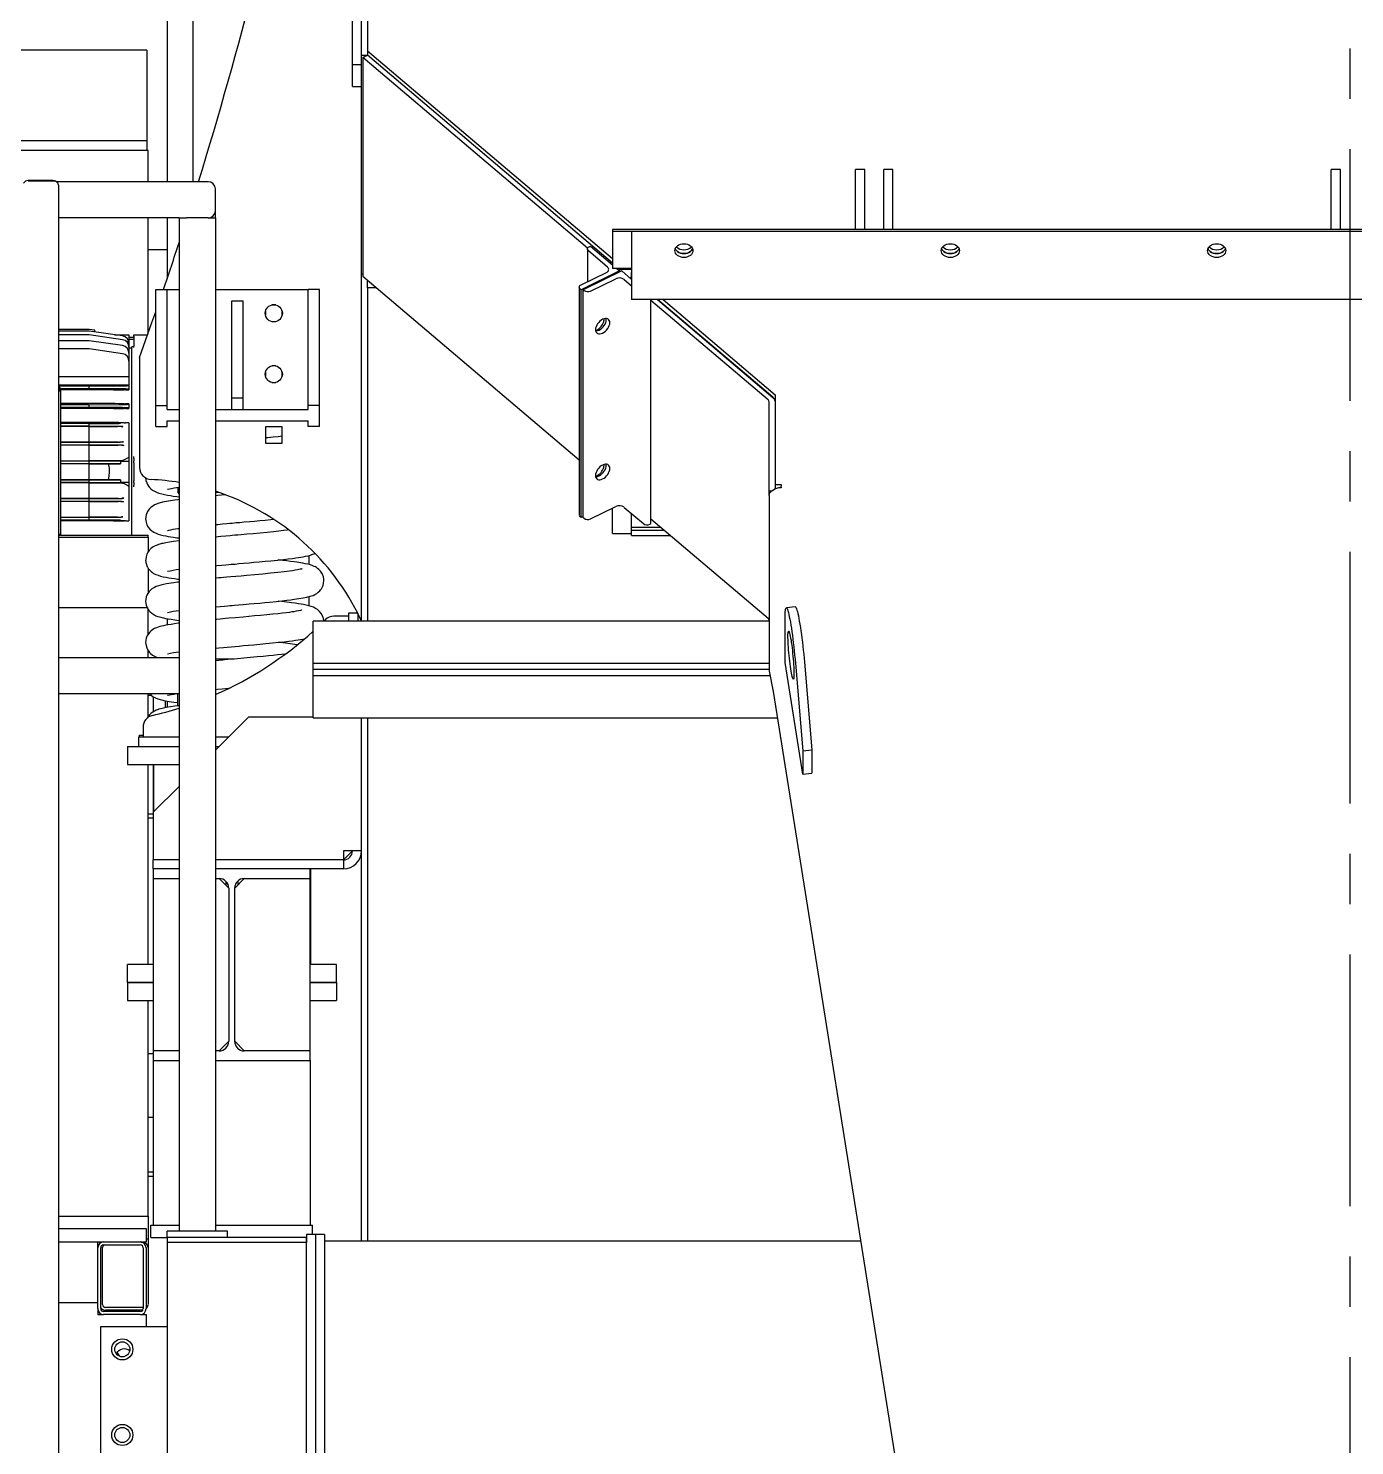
# Model space of a CAD drawing. Header units: millimetres. Extents: x 0 to 55611, y 0 to 32827.
# Drawn here: x 5586 to 6980, y 13464 to 14954 of the extents above; entities that cross this region are included whole.
import ezdxf

# ---------------------------------------------------------------- set-up
doc = ezdxf.new("R2010")
doc.units = ezdxf.units.MM
doc.header["$LTSCALE"] = 10
doc.linetypes.add('CENTER', pattern=[50.8, 31.75, -6.35, 6.35, -6.35])
doc.linetypes.add('SLD-Continua', pattern=[0])
for name, color, linetype in [('CHUTE', 30, 'SLD-Continua'), ('EQUIPO', 30, 'SLD-Continua'), ('FIMSA-CENTROS', 3, 'CENTER'), ('STRUC', 5, 'SLD-Continua')]:
    doc.layers.add(name, color=color, linetype=linetype)

msp = doc.modelspace()

# ---------------------------------------------------------------- linework, layer by layer
at = {"color": 7, "linetype": 'SLD-Continua', "lineweight": 25}
for p, q in [((5649.8, 14637.3), (5618, 14637.3)), ((5649.8, 14635.4), (5618, 14635.4)), ((5655.8, 14636.5), (5649.8, 14637.3)), ((5684.9, 14630.4), (5649.8, 14635.4)), ((5655.8, 14634.5), (5655.8, 14636.5)), ((5649.8, 14631.4), (5618, 14631.4)), ((5649.8, 14625.2), (5618, 14625.2)), ((5684.9, 14626.4), (5649.8, 14631.4)), ((5684.9, 14620.3), (5649.8, 14625.2)), ((5676.7, 14631.6), (5691.8, 14631.6)), ((5691.8, 14631.6), (5691.8, 14622.5)), ((5691.8, 14622.5), (5691.8, 14618.5)), ((5691.8, 14618.5), (5691.8, 14612.3)), ((5694.9, 14617.6), (5691.8, 14617.6)), ((5696.9, 14619), (5694.9, 14619.1)), ((5694.9, 14487.6), (5694.9, 14619.1)), ((5696.9, 14631.6), (5711.5, 14631.6)), ((5696.9, 14630.1), (5696.9, 14631.6)), ((5696.9, 14630.1), (5696.9, 14619.5)), ((5696.9, 14618.1), (5696.9, 14619.5)), ((5649.8, 14616.7), (5618, 14616.7)), ((5684.9, 14611.7), (5649.8, 14616.7)), ((5691.8, 14612.3), (5691.8, 14603.8)), ((5691.8, 14603.8), (5691.8, 14587.3)), ((5691.8, 14587.3), (5618, 14587.3)), ((5691.8, 14587.3), (5691.8, 14578.8)), ((5691.8, 14578.8), (5618.6, 14578.8)), ((5649.8, 14577.7), (5619, 14577.7)), ((5619.3, 14575.1), (5619.3, 14576)), ((5619.7, 14574.8), (5619.4, 14576)), ((5649.8, 14574.8), (5619.7, 14574.8)), ((5619.7, 14574.7), (5619.7, 14570.4)), ((5619.8, 14573.6), (5619.8, 14421.1)), ((5675.6, 14573.6), (5619.8, 14573.6)), ((5649.8, 14577.7), (5684.9, 14577.9)), ((5649.8, 14574.8), (5649.8, 14577.7)), ((5684.9, 14574.7), (5649.8, 14574.8)), ((5675.6, 14573.6), (5676.9, 14573.6)), ((5688.1, 14573.7), (5686.8, 14573.7)), ((5688.1, 14573.7), (5691.8, 14573.7)), ((5691.8, 14578.8), (5691.8, 14578.2)), ((5691.8, 14578.2), (5691.8, 14574.4)), ((5691.8, 14574.4), (5691.8, 14573.7)), ((5619.7, 14570.4), (5619.7, 14421.6)), ((5675.6, 14559.2), (5619.8, 14559.2)), ((5649.8, 14558), (5619.8, 14558)), ((5649.8, 14558), (5684.9, 14558.2)), ((5649.8, 14555.1), (5649.8, 14558)), ((5676.9, 14559.2), (5675.6, 14559.2)), ((5686.8, 14559.1), (5688.1, 14559.1)), ((5691.8, 14559.1), (5688.1, 14559.1)), ((5691.8, 14559.1), (5691.8, 14558.5)), ((5691.8, 14558.5), (5691.8, 14554.7)), ((5649.8, 14555.1), (5619.8, 14555.1)), ((5675.6, 14554.1), (5619.8, 14554.1)), ((5684.9, 14555), (5649.8, 14555.1)), ((5675.6, 14554.1), (5676.9, 14554.1)), ((5688.1, 14554.2), (5686.8, 14554.2)), ((5688.1, 14554.2), (5691.8, 14554.2)), ((5691.8, 14554.7), (5691.8, 14554.2)), ((5675.6, 14539.3), (5619.8, 14539.3)), ((5649.8, 14538.3), (5619.8, 14538.3)), ((5649.8, 14535.4), (5619.8, 14535.4)), ((5649.8, 14535.3), (5619.8, 14535.3)), ((5649.8, 14538.3), (5677.2, 14538.5)), ((5649.8, 14535.4), (5649.8, 14538.3)), ((5677.9, 14535.3), (5649.8, 14535.4)), ((5649.8, 14518.7), (5649.8, 14535.3)), ((5676.9, 14539.3), (5675.6, 14539.3)), ((5691.8, 14539.2), (5682.9, 14538.6)), ((5686.8, 14539.2), (5688.1, 14539.2)), ((5691.8, 14539.2), (5688.1, 14539.2)), ((5691.8, 14539.2), (5691.8, 14502.6)), ((5619.8, 14518.7), (5649.8, 14518.7)), ((5649.8, 14518.6), (5619.8, 14518.6)), ((5649.8, 14515.7), (5619.8, 14515.7)), ((5649.8, 14515.6), (5619.8, 14515.6)), ((5649.8, 14518.6), (5678.5, 14518.8)), ((5649.8, 14515.7), (5649.8, 14518.6)), ((5678.9, 14515.6), (5649.8, 14515.7)), ((5649.8, 14499), (5649.8, 14515.6)), ((5619.8, 14499), (5649.8, 14499)), ((5649.8, 14498.9), (5619.8, 14498.9)), ((5649.8, 14498.9), (5679.2, 14499.1)), ((5649.8, 14496), (5649.8, 14498.9)), ((5683.1, 14499.2), (5680.9, 14499.2)), ((5684.6, 14499.1), (5682.9, 14498.6)), ((5682.9, 14498.6), (5683, 14495.8)), ((5682.9, 14498.6), (5691.8, 14498.6)), ((5684.8, 14499.2), (5683.1, 14499.2)), ((5691.8, 14502.6), (5691.8, 14498.6)), ((5691.8, 14498.6), (5691.8, 14476.6)), ((5696.9, 14501.8), (5696.9, 14503.5)), ((5696.9, 14501.8), (5696.9, 14499)), ((5696.9, 14497), (5696.9, 14499)), ((5649.8, 14496), (5619.8, 14496)), ((5649.8, 14495.9), (5619.8, 14495.9)), ((5679.3, 14495.9), (5649.8, 14496)), ((5649.8, 14495.9), (5669.9, 14495.8)), ((5649.8, 14487.6), (5649.8, 14495.9)), ((5649.8, 14479.2), (5649.8, 14487.6)), ((5669.9, 14495.8), (5683, 14495.8)), ((5694.9, 14421.1), (5694.9, 14487.6)), ((5696.9, 14497), (5696.9, 14478.1)), ((5619.8, 14479.2), (5649.8, 14479.2)), ((5649.8, 14479.1), (5619.8, 14479.1)), ((5649.8, 14476.2), (5619.8, 14476.2)), ((5649.8, 14476.1), (5619.8, 14476.1)), ((5649.8, 14479.1), (5679.3, 14479.3)), ((5669.9, 14479.3), (5649.8, 14479.2)), ((5649.8, 14476.2), (5649.8, 14479.1)), ((5679.2, 14476.1), (5649.8, 14476.2)), ((5649.8, 14459.5), (5649.8, 14476.1)), ((5683, 14479.3), (5669.9, 14479.3)), ((5680.9, 14476), (5683.1, 14475.9)), ((5683, 14479.3), (5682.9, 14476.6)), ((5682.9, 14476.6), (5684.6, 14476)), ((5682.9, 14476.6), (5691.8, 14476.6)), ((5684.8, 14475.9), (5683.1, 14475.9)), ((5691.8, 14476.6), (5691.8, 14472.6)), ((5691.8, 14472.6), (5691.8, 14436)), ((5696.9, 14476.2), (5696.9, 14478.1)), ((5696.9, 14476.2), (5696.9, 14473.4)), ((5696.9, 14471.7), (5696.9, 14473.4)), ((5619.8, 14459.5), (5649.8, 14459.5)), ((5649.8, 14459.4), (5619.8, 14459.4)), ((5649.8, 14456.5), (5619.8, 14456.5)), ((5649.8, 14456.4), (5619.8, 14456.4)), ((5649.8, 14459.4), (5678.9, 14459.6)), ((5649.8, 14456.5), (5649.8, 14459.4)), ((5678.5, 14456.4), (5649.8, 14456.5)), ((5649.8, 14439.8), (5649.8, 14456.4)), ((5619.8, 14439.8), (5649.8, 14439.8)), ((5649.8, 14439.7), (5619.8, 14439.7)), ((5649.8, 14439.7), (5677.9, 14439.9)), ((5649.8, 14436.8), (5649.8, 14439.7)), ((5649.8, 14436.8), (5619.8, 14436.8)), ((5675.6, 14435.9), (5619.8, 14435.9)), ((5677.2, 14436.7), (5649.8, 14436.8)), ((5675.6, 14435.9), (5676.9, 14435.9)), ((5682.9, 14436.6), (5691.8, 14436)), ((5688.1, 14436), (5686.8, 14436)), ((5688.1, 14436), (5691.8, 14436)), ((5619.7, 14421.6), (5619.7, 14421.1)), ((5880.9, 14399.6), (5880.9, 14390)), ((5880.9, 14356.3), (5880.9, 14346.7)), ((5717.6, 14235.5), (5717.6, 14250.9)), ((5730.3, 14239.6), (5730.3, 14246.8)), ((5690.1, 14198.7), (5690.1, 14179.7)), ((5690.1, 14198.7), (5744.5, 14198.7)), ((5782.6, 14198.7), (5786.4, 14198.7)), ((5690.1, 14179.7), (5744.5, 14179.7)), ((5717.6, 14130.2), (5717.6, 14179.7)), ((5717.7, 14179.7), (5717.7, 14130)), ((5717.6, 14129.9), (5717.6, 14130.2)), ((5717.3, 14070.1), (5717.3, 14059.9)), ((5744.5, 14070.1), (5717.3, 14070.1)), ((5717.7, 14079.7), (5717.7, 14079.6)), ((5882.2, 14070.1), (5782.6, 14070.1)), ((5793.8, 14079.6), (5793.8, 14079.7)), ((5806.5, 14079.6), (5806.5, 14079.7)), ((5882.2, 14059.9), (5882.2, 14070.1)), ((5882.5, 14079.7), (5882.5, 14079.6)), ((5882.5, 14070.1), (5882.5, 13969.7)), ((5717.3, 14059.9), (5744.5, 14059.9)), ((5717.3, 14059.9), (5717.3, 13878.8)), ((5782.6, 14059.9), (5786.5, 14059.9)), ((5796.6, 14049.8), (5786.5, 14059.9)), ((5793.8, 14052.6), (5793.8, 14056.8)), ((5813, 14059.9), (5802.9, 14049.8)), ((5806.5, 14053.4), (5806.5, 14057.5)), ((5813, 14059.9), (5882.2, 14059.9)), ((5882.2, 13878.8), (5882.2, 14059.9)), ((5796.6, 14049.8), (5796.6, 13889)), ((5802.9, 13889), (5802.9, 14049.8)), ((5690.1, 13950.6), (5690.1, 13969.7)), ((5717.3, 13969.7), (5690.1, 13969.7)), ((5910.1, 13969.7), (5882.2, 13969.7)), ((5910.1, 13950.6), (5910.1, 13969.7)), ((5717.3, 13950.6), (5690.1, 13950.6)), ((5910.1, 13950.6), (5882.2, 13950.6)), ((5786.5, 13878.8), (5796.6, 13889)), ((5802.9, 13889), (5813, 13878.8)), ((5744.5, 13878.8), (5717.3, 13878.8)), ((5717.3, 13878.8), (5717.3, 13868.7)), ((5786.5, 13878.8), (5782.6, 13878.8)), ((5882.2, 13878.8), (5813, 13878.8)), ((5882.2, 13868.7), (5882.2, 13878.8)), ((5717.3, 13868.7), (5744.5, 13868.7)), ((5717.3, 13868.7), (5717.3, 13695.4)), ((5782.6, 13868.7), (5882.2, 13868.7)), ((5882.2, 13868.7), (5882.2, 13695.4)), ((5717.3, 13808.6), (5711.8, 13808.6)), ((5714.8, 13682.7), (5714.8, 13695.4)), ((5714.8, 13695.4), (5744.5, 13695.4)), ((5782.6, 13695.4), (5884.8, 13695.4)), ((5884.8, 13685.6), (5884.8, 13695.4)), ((5714.8, 13682.7), (5731.8, 13682.7))]:
    msp.add_line(p, q, dxfattribs=at)
at = {"color": 7, "linetype": 'SLD-Continua', "lineweight": 25, "flags": 128}
for points in [[(5619.8, 14573.6), (5619.7, 14574.9), (5619.5, 14575.5)], [(5676.9, 14573.6), (5682.4, 14573.7), (5686.8, 14573.7)], [(5686.8, 14559.1), (5681.2, 14559.1), (5676.9, 14559.2)], [(5676.9, 14554.1), (5682.4, 14554.2), (5686.8, 14554.2)], [(5649.8, 14535.3), (5666.5, 14535.3), (5679.6, 14535.2)], [(5686.8, 14539.2), (5681.2, 14539.3), (5676.9, 14539.3)], [(5683.7, 14535.2), (5684.6, 14535.1), (5685.4, 14535)], [(5680.4, 14518.9), (5663.2, 14518.8), (5649.8, 14518.7)], [(5649.8, 14515.6), (5667, 14515.6), (5680.5, 14515.5)], [(5686.1, 14519), (5685, 14519), (5684, 14518.9)], [(5684.4, 14515.5), (5685.5, 14515.4), (5686.3, 14515.3)], [(5680.9, 14499.2), (5663.5, 14499.1), (5649.8, 14499)], [(5686.7, 14500.1), (5685.1, 14499.6), (5683.1, 14499.2)], [(5684.8, 14499.2), (5684.7, 14499.2), (5684.6, 14499.2)], [(5684.8, 14499.2), (5684.7, 14499.2), (5684.6, 14499.1)], [(5691.8, 14502.6), (5688.9, 14501.2), (5686.7, 14500.1)], [(5669.9, 14495.8), (5670.9, 14491.3), (5671.1, 14487.6)], [(5671.1, 14487.6), (5670.7, 14482.9), (5669.9, 14479.3)], [(5683, 14495.8), (5681.3, 14495.9), (5679.3, 14495.9)], [(5649.8, 14476.1), (5667.2, 14476), (5680.9, 14476)], [(5679.3, 14479.3), (5681.3, 14479.3), (5683, 14479.3)], [(5683.1, 14475.9), (5685.1, 14475.6), (5686.7, 14475.1)], [(5684.6, 14476), (5684.7, 14476), (5684.8, 14475.9)], [(5684.6, 14476), (5684.7, 14476), (5684.8, 14475.9)], [(5686.7, 14475.1), (5689.5, 14473.7), (5691.8, 14472.6)], [(5680.5, 14459.7), (5663.3, 14459.6), (5649.8, 14459.5)], [(5649.8, 14456.4), (5666.9, 14456.3), (5680.4, 14456.3)], [(5684, 14456.3), (5685.2, 14456.2), (5686.1, 14456.1)], [(5686.3, 14459.8), (5685.3, 14459.8), (5684.4, 14459.7)], [(5679.6, 14440), (5662.9, 14439.9), (5649.8, 14439.8)], [(5685.4, 14440.1), (5684.4, 14440.1), (5683.7, 14440)], [(5676.9, 14435.9), (5682.4, 14435.9), (5686.8, 14436)], [(5618.9, 14421.1), (5618.7, 14421.6), (5618, 14422.7)]]:
    msp.add_lwpolyline(points, dxfattribs=at)
at = {"color": 7, "linetype": 'SLD-Continua', "lineweight": 25}
for centre, radius, start, end in [((5683.8, 14622.5), 8, 360, 82), ((5683.8, 14618.5), 8, 0, 82), ((5683.8, 14612.3), 8, 360, 82), ((5683.8, 14603.8), 8, 360, 82), ((5613.3, 14576), 5.96, 322.3263, 37.6737), ((5613.3, 14575.1), 5.99, 322.3448, 359.8284), ((5686.5, 14623.9), 46, 268.0061, 276.5948), ((5686.4, 14526.4), 48.3, 83.61, 91.7892), ((5686.5, 14604.2), 46, 268.0061, 276.5948), ((5686.4, 14506.7), 48.3, 83.61, 91.7892), ((5677.4, 14650.3), 111.9, 269.9204, 272.8477), ((5678, 14420.1), 115.1, 87.2025, 90.0593), ((5679.7, 14420.3), 114.9, 87.1651, 90.053), ((5678.6, 14631), 112.2, 269.9475, 272.7798), ((5679, 14401.5), 114.1, 87.2495, 90.0412), ((5680.4, 14635.1), 116.2, 269.9531, 272.8106), ((5680.6, 14396.5), 119, 87.2407, 90.0393), ((5679.2, 14611.7), 112.6, 269.9626, 272.7416), ((5679.2, 14363.6), 112.5, 87.2572, 90.0386), ((5678.6, 14344.2), 112.2, 87.2191, 90.0536), ((5679, 14573.8), 114.2, 269.9599, 272.7494), ((5680.4, 14339.9), 116.3, 87.1904, 90.0459), ((5680.6, 14578.5), 118.9, 269.9596, 272.7604), ((5678, 14555.1), 115.2, 269.9418, 272.7964), ((5679.7, 14554.8), 114.8, 269.9459, 272.836), ((5677.4, 14324.9), 111.8, 87.1513, 90.0806), ((5786.5, 14049.8), 10.2, 0, 90), ((5813, 14049.8), 10.2, 90, 180), ((5786.5, 13889), 10.2, 270, 0), ((5813, 13889), 10.2, 180, 270)]:
    msp.add_arc(centre, radius, start, end, dxfattribs=at)
at = {"layer": 'CHUTE', "linetype": 'SLD-Continua', "lineweight": 25}
for p, q in [((5942.6, 15010), (5942.6, 14930.3)), ((5926.7, 14915.8), (5926.7, 14982.9)), ((5936.3, 14915.8), (5936.3, 14982.9)), ((5942.6, 14930.3), (6200.1, 14711.8)), ((5942.6, 14930.3), (5942.6, 14925.4)), ((5926.7, 14915.8), (5936.3, 14915.8)), ((5926.7, 14892.8), (5926.7, 14915.8)), ((5936.3, 14925.4), (5942.6, 14925.4)), ((5936.3, 14892.8), (5936.3, 14915.8)), ((5937.6, 14923), (5942.6, 14925.4)), ((6173.8, 14722.5), (5937.6, 14923)), ((5937.6, 14923), (5937.6, 14693.2)), ((6200.1, 14706.9), (5942.6, 14925.4)), ((5926.7, 14892.8), (5936.3, 14892.8)), ((5936.3, 14695.6), (5936.3, 14892.8)), ((6465.1, 14805.4), (6455.6, 14805.4)), ((6455.6, 14763.7), (6455.6, 14805.4)), ((6465.1, 14763.7), (6465.1, 14805.4)), ((6494.6, 14805.4), (6485.1, 14805.4)), ((6485.1, 14763.7), (6485.1, 14805.4)), ((6494.6, 14763.7), (6494.6, 14805.4)), ((6965.1, 14805.4), (6955.6, 14805.4)), ((6955.6, 14763.7), (6955.6, 14805.4)), ((6965.1, 14763.7), (6965.1, 14805.4)), ((6455.6, 14742.3), (6455.6, 14763.7)), ((6465.1, 14742.3), (6465.1, 14763.7)), ((6485.1, 14742.3), (6485.1, 14763.7)), ((6494.6, 14742.3), (6494.6, 14763.7)), ((6955.6, 14742.3), (6955.6, 14763.7)), ((6965.1, 14742.3), (6965.1, 14763.7)), ((7750.1, 14742.3), (6200.1, 14742.3)), ((6200.1, 14742.3), (6200.1, 14741.2)), ((6200.1, 14741.2), (6200.1, 14740.2)), ((7750.1, 14740.2), (6200.1, 14740.2)), ((6200.1, 14740.2), (6200.1, 14701.2)), ((7730.1, 14740.2), (6220.1, 14740.2)), ((6220.1, 14740.2), (6220.1, 14739.1)), ((6220.1, 14739.1), (6220.1, 14732.4)), ((6173.7, 14721.7), (6173.7, 14687.4)), ((6175.6, 14724.2), (6176.8, 14724.8)), ((6176.8, 14724.8), (6200.1, 14705)), ((6220.1, 14732.4), (6220.1, 14706.9)), ((6194.8, 14702.8), (6174.7, 14719.9)), ((6220.1, 14706.9), (6220.1, 14697.9)), ((5936.3, 14695.6), (5937.6, 14695.6)), ((5936.3, 14330.4), (5936.3, 14695.6)), ((5937.6, 14693.2), (6165.1, 14500.1)), ((6207.5, 14698.8), (6167, 14679)), ((6167, 14684.1), (6193.6, 14697.1)), ((6209.8, 14698.7), (6169.3, 14679)), ((6220.1, 14701.2), (6200.1, 14701.2)), ((6204.6, 14701.2), (6207.5, 14698.8)), ((6206.3, 14699.8), (6207.7, 14700.5)), ((6207.7, 14700.5), (6206.8, 14701.2)), ((6207.5, 14697.6), (6207.5, 14698.8)), ((6207.7, 14701.2), (6207.7, 14700.5)), ((6207.7, 14697.7), (6207.7, 14700.5)), ((6207.7, 14700.5), (6220.1, 14700.5)), ((6220.1, 14689.9), (6209.8, 14698.7)), ((6218.1, 14691.6), (6219.6, 14692.3)), ((6219.6, 14697.2), (6220.1, 14696.7)), ((6220.1, 14697.2), (6219.6, 14697.2)), ((6219.6, 14697.2), (6219.6, 14692.3)), ((6220.1, 14691.8), (6219.6, 14692.3)), ((6220.1, 14697.9), (6220.1, 14676.5)), ((5942.6, 14681), (5942.6, 14688.9)), ((5942.6, 14681), (5942.6, 14330.4)), ((5951.9, 14681), (5942.6, 14681)), ((6165.1, 14681.7), (6165.1, 14442.2)), ((6167, 14679), (6166.1, 14679.9)), ((6167, 14439.5), (6167, 14679)), ((6169.3, 14679), (6170.3, 14678.2)), ((6169.3, 14439.4), (6169.3, 14679)), ((6176.9, 14677.6), (6203.5, 14690.5)), ((6212.4, 14689.7), (6220.1, 14683.2)), ((6220.1, 14676.5), (6220.1, 14669.8)), ((6220.1, 14669.8), (6220.1, 14668.6)), ((7730.1, 14668.6), (6220.1, 14668.6)), ((6240.5, 14433.1), (6240.5, 14668.6)), ((6363.5, 14563.4), (6240.5, 14667.8)), ((6368.6, 14565.9), (6247.5, 14668.6)), ((6247.5, 14668.6), (6371.1, 14563.7)), ((6253.2, 14668.6), (6371.1, 14568.6)), ((6193.5, 14647.6), (6193.4, 14648.8)), ((6364.8, 14467.3), (6364.8, 14560.9)), ((6371.1, 14568.6), (6371.1, 14474.1)), ((6193.5, 14494.4), (6193.4, 14495.6)), ((6371.1, 14474.1), (6377.5, 14474.1)), ((6371.1, 14474.1), (6371.1, 14469.7)), ((6377.5, 14474.1), (6377.5, 14472.6)), ((6377.6, 14470.7), (6377.5, 14472.6)), ((6377.5, 14471.2), (6377.5, 14472.6)), ((6377.5, 14471.2), (6377.6, 14470.7)), ((6367.2, 14467.3), (6364.8, 14467.3)), ((6364.8, 14463), (6364.8, 14467.3)), ((6364.8, 14462.8), (6364.8, 14277.9)), ((6167, 14439.5), (6166.1, 14440.3)), ((6169.3, 14440.6), (6167, 14439.5)), ((6169.3, 14439.4), (6170.3, 14438.6)), ((6176.9, 14438), (6203.5, 14451)), ((6200.1, 14422.8), (6200.1, 14449.3)), ((6212.4, 14450.2), (6232.5, 14433.1)), ((6220.1, 14429), (6220.1, 14443.6)), ((6251, 14429), (6220.1, 14429)), ((6220.1, 14427.8), (6220.1, 14429)), ((6220.1, 14426.1), (6220.1, 14427.8)), ((6220.1, 14426.1), (6254.4, 14426.1)), ((6220.1, 14422.4), (6220.1, 14426.1)), ((6239.2, 14432.5), (6240.5, 14433.1)), ((6240.5, 14438), (6363.5, 14333.6)), ((6200.1, 14422.8), (6220.1, 14422.8)), ((6220.1, 14420.7), (6220.1, 14422.4)), ((6220.1, 14420.7), (6260.9, 14420.7)), ((6381.5, 14287), (6381.5, 14333.9)), ((6392.2, 14345.5), (6382.8, 14344.6)), ((6364.8, 14330.4), (5885.5, 14330.4)), ((5885.5, 14325.6), (5885.5, 14330.4)), ((5885.5, 14292.3), (5885.5, 14325.6)), ((5885.5, 14286), (5885.5, 14292.3)), ((6364.8, 14286), (5885.5, 14286)), ((5885.5, 14281.2), (5885.5, 14286)), ((5885.5, 14279.6), (5885.5, 14281.2)), ((6364.8, 14279.6), (5885.5, 14279.6)), ((5885.5, 14278), (5885.5, 14279.6)), ((5885.5, 14273.3), (5885.5, 14278)), ((6364.8, 14277.9), (6368.8, 14256.7)), ((6400.1, 14169.7), (6381.5, 14287)), ((6392.3, 14286.4), (6400.1, 14194.4)), ((6401.7, 14287.4), (6409.6, 14195.3)), ((5885.5, 14273.3), (6365.6, 14273.3)), ((5885.5, 14266.9), (5885.5, 14273.3)), ((5885.5, 14233.6), (5885.5, 14266.9)), ((6368.8, 14256.7), (6682.3, 12287.1)), ((5782.6, 14195), (5817.3, 14229.6)), ((5885.5, 14229.6), (5817.3, 14229.6)), ((5885.5, 14228.8), (5885.5, 14233.6)), ((5885.5, 14228.8), (6373.2, 14228.8)), ((5936.3, 13678.6), (5936.3, 14228.8)), ((5942.6, 14228.8), (5942.6, 13678.6)), ((6400.1, 14194.4), (6409.6, 14195.3)), ((6400.1, 14194.4), (6400.1, 14169.7)), ((6409.6, 14195.3), (6409.6, 14170.7)), ((6400.1, 14169.7), (6409.6, 14170.7)), ((5717.3, 14129.6), (5744.5, 14156.9)), ((5717.3, 14129.6), (5717.3, 14079.7)), ((5917.2, 14089.1), (5917.2, 14079.7)), ((5936.3, 14089.1), (5917.2, 14089.1)), ((5917.2, 14079.7), (5926.7, 14089.1)), ((5744.5, 14079.7), (5717.3, 14079.7)), ((5717.3, 14070.1), (5717.3, 14079.6)), ((5744.5, 14079.6), (5717.3, 14079.6)), ((5917.2, 14079.7), (5782.6, 14079.7)), ((5917.2, 14079.6), (5782.6, 14079.6)), ((5917.2, 14070.1), (5882.2, 14070.1)), ((5917.2, 14079.6), (5917.2, 14070.1))]:
    msp.add_line(p, q, dxfattribs=at)
at = {"layer": 'CHUTE', "linetype": 'SLD-Continua', "lineweight": 25, "flags": 128}
for points in [[(6174.7, 14719.9), (6174.2, 14720.4), (6173.8, 14721), (6173.7, 14721.6), (6173.7, 14722.2), (6173.9, 14722.7), (6174.3, 14723.3), (6174.9, 14723.8), (6175.6, 14724.2)], [(6275.1, 14727.4), (6277, 14727.3), (6278.8, 14726.9), (6280.4, 14726.2), (6281.9, 14725.3), (6283, 14724.2), (6283.9, 14722.9), (6284.5, 14721.6), (6284.6, 14720.1), (6284.5, 14718.7), (6283.9, 14717.4), (6283, 14716.1), (6281.9, 14715), (6280.4, 14714.1), (6278.8, 14713.4), (6277, 14713), (6275.1, 14712.8), (6273.3, 14713), (6271.5, 14713.4), (6269.8, 14714.1), (6268.4, 14715), (6267.2, 14716.1), (6266.3, 14717.4), (6265.8, 14718.7), (6265.6, 14720.1), (6265.8, 14721.6), (6266.3, 14722.9), (6267.2, 14724.2), (6268.4, 14725.3), (6269.8, 14726.2), (6271.5, 14726.9), (6273.3, 14727.3), (6275.1, 14727.4)], [(6284.3, 14722.2), (6283.9, 14721.4), (6283, 14720.2), (6281.9, 14719.1), (6280.4, 14718.2), (6278.8, 14717.5), (6277, 14717.1), (6275.1, 14716.9), (6273.3, 14717.1), (6271.5, 14717.5), (6269.8, 14718.2), (6268.4, 14719.1), (6267.2, 14720.2), (6266.3, 14721.4), (6266, 14722.2)], [(6266, 14722.2), (6266.3, 14721.4), (6267.2, 14720.2), (6268.4, 14719.1), (6269.8, 14718.2), (6271.5, 14717.5), (6273.3, 14717.1), (6275.1, 14716.9), (6277, 14717.1), (6278.8, 14717.5), (6280.4, 14718.2), (6281.9, 14719.1), (6283, 14720.2), (6283.9, 14721.4), (6284.3, 14722.2)], [(6555.1, 14727.4), (6557, 14727.3), (6558.8, 14726.9), (6560.4, 14726.2), (6561.9, 14725.3), (6563, 14724.2), (6563.9, 14722.9), (6564.5, 14721.6), (6564.6, 14720.1), (6564.5, 14718.7), (6563.9, 14717.4), (6563, 14716.1), (6561.9, 14715), (6560.4, 14714.1), (6558.8, 14713.4), (6557, 14713), (6555.1, 14712.8), (6553.3, 14713), (6551.5, 14713.4), (6549.8, 14714.1), (6548.4, 14715), (6547.2, 14716.1), (6546.3, 14717.4), (6545.8, 14718.7), (6545.6, 14720.1), (6545.8, 14721.6), (6546.3, 14722.9), (6547.2, 14724.2), (6548.4, 14725.3), (6549.8, 14726.2), (6551.5, 14726.9), (6553.3, 14727.3), (6555.1, 14727.4)], [(6564.3, 14722.2), (6563.9, 14721.4), (6563, 14720.2), (6561.9, 14719.1), (6560.4, 14718.2), (6558.8, 14717.5), (6557, 14717.1), (6555.1, 14716.9), (6553.3, 14717.1), (6551.5, 14717.5), (6549.8, 14718.2), (6548.4, 14719.1), (6547.2, 14720.2), (6546.3, 14721.4), (6546, 14722.2)], [(6546, 14722.2), (6546.3, 14721.4), (6547.2, 14720.2), (6548.4, 14719.1), (6549.8, 14718.2), (6551.5, 14717.5), (6553.3, 14717.1), (6555.1, 14716.9), (6557, 14717.1), (6558.8, 14717.5), (6560.4, 14718.2), (6561.9, 14719.1), (6563, 14720.2), (6563.9, 14721.4), (6564.3, 14722.2)], [(6835.1, 14727.4), (6837, 14727.3), (6838.8, 14726.9), (6840.4, 14726.2), (6841.9, 14725.3), (6843, 14724.2), (6843.9, 14722.9), (6844.5, 14721.6), (6844.6, 14720.1), (6844.5, 14718.7), (6843.9, 14717.4), (6843, 14716.1), (6841.9, 14715), (6840.4, 14714.1), (6838.8, 14713.4), (6837, 14713), (6835.1, 14712.8), (6833.3, 14713), (6831.5, 14713.4), (6829.8, 14714.1), (6828.4, 14715), (6827.2, 14716.1), (6826.3, 14717.4), (6825.8, 14718.7), (6825.6, 14720.1), (6825.8, 14721.6), (6826.3, 14722.9), (6827.2, 14724.2), (6828.4, 14725.3), (6829.8, 14726.2), (6831.5, 14726.9), (6833.3, 14727.3), (6835.1, 14727.4)], [(6844.3, 14722.2), (6843.9, 14721.4), (6843, 14720.2), (6841.9, 14719.1), (6840.4, 14718.2), (6838.8, 14717.5), (6837, 14717.1), (6835.1, 14716.9), (6833.3, 14717.1), (6831.5, 14717.5), (6829.8, 14718.2), (6828.4, 14719.1), (6827.2, 14720.2), (6826.3, 14721.4), (6826, 14722.2)], [(6826, 14722.2), (6826.3, 14721.4), (6827.2, 14720.2), (6828.4, 14719.1), (6829.8, 14718.2), (6831.5, 14717.5), (6833.3, 14717.1), (6835.1, 14716.9), (6837, 14717.1), (6838.8, 14717.5), (6840.4, 14718.2), (6841.9, 14719.1), (6843, 14720.2), (6843.9, 14721.4), (6844.3, 14722.2)], [(6193.6, 14697.1), (6194.5, 14697.6), (6195.2, 14698.3), (6195.7, 14699), (6196, 14699.8), (6196.1, 14700.6), (6195.9, 14701.4), (6195.4, 14702.1), (6194.8, 14702.8)], [(6166.1, 14679.9), (6165.6, 14680.4), (6165.2, 14680.9), (6165.1, 14681.5), (6165.1, 14682.1), (6165.4, 14682.7), (6165.7, 14683.3), (6166.3, 14683.7), (6167, 14684.1)], [(6197.3, 14644.3), (6197.2, 14645.7), (6196.7, 14646.8), (6196, 14647.8), (6195.1, 14648.4), (6193.9, 14648.8), (6192.6, 14648.8), (6191.2, 14648.5), (6189.7, 14647.9), (6188.2, 14647.1), (6186.8, 14646), (6185.5, 14644.6), (6184.3, 14643.2), (6183.4, 14641.6), (6182.7, 14640), (6182.3, 14638.4), (6182.1, 14636.9), (6182.3, 14635.6), (6182.7, 14634.4), (6183.4, 14633.5), (6184.3, 14632.9), (6185.5, 14632.5), (6186.8, 14632.5), (6188.2, 14632.8), (6189.7, 14633.3), (6191.2, 14634.2), (6192.6, 14635.3), (6193.9, 14636.6), (6195.1, 14638.1), (6196, 14639.6), (6196.7, 14641.3), (6197.2, 14642.8), (6197.3, 14644.3)], [(6182.2, 14635.7), (6183, 14635.7), (6184.4, 14636), (6185.9, 14636.6), (6187.4, 14637.4), (6188.8, 14638.6), (6190.1, 14639.9), (6191.3, 14641.3), (6192.2, 14642.9), (6192.9, 14644.5), (6193.3, 14646.1), (6193.5, 14647.6)], [(6197.3, 14491.1), (6197.2, 14492.5), (6196.7, 14493.6), (6196, 14494.5), (6195.1, 14495.2), (6193.9, 14495.5), (6192.6, 14495.6), (6191.2, 14495.3), (6189.7, 14494.7), (6188.2, 14493.9), (6186.8, 14492.7), (6185.5, 14491.4), (6184.3, 14490), (6183.4, 14488.4), (6182.7, 14486.8), (6182.3, 14485.2), (6182.1, 14483.7), (6182.3, 14482.4), (6182.7, 14481.2), (6183.4, 14480.3), (6184.3, 14479.6), (6185.5, 14479.3), (6186.8, 14479.3), (6188.2, 14479.5), (6189.7, 14480.1), (6191.2, 14481), (6192.6, 14482.1), (6193.9, 14483.4), (6195.1, 14484.9), (6196, 14486.4), (6196.7, 14488), (6197.2, 14489.6), (6197.3, 14491.1)], [(6182.2, 14482.5), (6183, 14482.5), (6184.4, 14482.8), (6185.9, 14483.4), (6187.4, 14484.2), (6188.8, 14485.3), (6190.1, 14486.7), (6191.3, 14488.1), (6192.2, 14489.7), (6192.9, 14491.3), (6193.3, 14492.9), (6193.5, 14494.4)], [(6364.8, 14462.8), (6365, 14464.1), (6365.5, 14465.3), (6366.4, 14466.5), (6367.6, 14467.7), (6369.1, 14468.7), (6370.8, 14469.6), (6372.7, 14470.3), (6374.7, 14470.9), (6377.5, 14471.2)], [(6381.5, 14333.9), (6381.5, 14336.4), (6381.5, 14338.6), (6381.7, 14340.5), (6381.8, 14342), (6382, 14343.2), (6382.3, 14344), (6382.5, 14344.5), (6382.9, 14344.6), (6383.2, 14344.3), (6383.6, 14343.7), (6384, 14342.7), (6384.5, 14341.3), (6385, 14339.6), (6385.4, 14337.6), (6385.9, 14335.2), (6386.5, 14332.6), (6387, 14329.7), (6387.5, 14326.5), (6388.1, 14323.1), (6388.6, 14319.5), (6389.1, 14315.7), (6389.6, 14311.7), (6390.1, 14307.6), (6390.6, 14303.5), (6391.1, 14299.2), (6391.5, 14294.9), (6391.9, 14290.7), (6392.3, 14286.4)], [(6392.2, 14345.5), (6392.3, 14345.5), (6392.7, 14345.2), (6393.1, 14344.6), (6393.5, 14343.6), (6393.9, 14342.2), (6394.4, 14340.6), (6394.9, 14338.5), (6395.4, 14336.2), (6395.9, 14333.5), (6396.4, 14330.6), (6397, 14327.4), (6397.5, 14324), (6398, 14320.4), (6398.6, 14316.6), (6399.1, 14312.6), (6399.6, 14308.6), (6400.1, 14304.4), (6400.5, 14300.1), (6401, 14295.9), (6401.4, 14291.6), (6401.7, 14287.4)], [(6384.6, 14311), (6384.5, 14313.2), (6384.5, 14315.1), (6384.5, 14316.8), (6384.6, 14318.1), (6384.7, 14319.1), (6384.9, 14319.8), (6385.1, 14320.1), (6385.3, 14320), (6385.6, 14319.6), (6385.9, 14318.9), (6386.2, 14317.8), (6386.6, 14316.4), (6386.9, 14314.7), (6387.3, 14312.7), (6387.7, 14310.5), (6388, 14308), (6388.4, 14305.4), (6388.8, 14302.6), (6389.1, 14299.7), (6389.4, 14296.7), (6389.7, 14293.7), (6390, 14290.7), (6390.2, 14287.8), (6390.4, 14285), (6390.6, 14282.3), (6390.7, 14279.8), (6390.8, 14277.5), (6390.8, 14275.4), (6390.8, 14273.7), (6390.8, 14272.2), (6390.7, 14271), (6390.5, 14270.2), (6390.3, 14269.7), (6390.1, 14269.6), (6389.9, 14269.8), (6389.6, 14270.3), (6389.3, 14271.3), (6389, 14272.5), (6388.6, 14274.1), (6388.2, 14275.9), (6387.9, 14278), (6387.5, 14280.4), (6387.1, 14282.9), (6386.8, 14285.7), (6386.4, 14288.5), (6386.1, 14291.5), (6385.8, 14294.4), (6385.5, 14297.4), (6385.2, 14300.4), (6385, 14303.3), (6384.8, 14306), (6384.7, 14308.6), (6384.6, 14311)]]:
    msp.add_lwpolyline(points, dxfattribs=at)
at = {"layer": 'CHUTE', "linetype": 'SLD-Continua', "lineweight": 25}
for centre, radius, start, end in [((6275.1, 14732), 11.1, 224.6477, 315.3523), ((6555.1, 14732), 11.1, 224.6477, 315.3523), ((6835.1, 14732), 11.1, 224.6477, 315.3523), ((6207.3, 14682.6), 8.77, 54.3055, 115.5579), ((6174.1, 14683.5), 6.57, 234.3055, 295.5579), ((6182.2, 14647.7), 8.95, 335.5197, 5.3168), ((6177.3, 14649.3), 14.1, 290.0767, 337.5471), ((6361.5, 14560.8), 3.28, 2.5423, 52.651), ((6364.2, 14560.4), 7.02, 12.2264, 51.5629), ((6177.3, 14496.1), 14.1, 290.0767, 337.5471), ((6182.2, 14494.5), 8.95, 335.5197, 5.3169), ((6167.5, 14442.2), 2.41, 182.0055, 233.1877), ((6174.1, 14444), 6.57, 234.3055, 295.5579), ((6207.3, 14443.1), 8.77, 54.3055, 115.5579), ((6236.4, 14438.4), 6.57, 234.3055, 295.5579), ((6361.4, 14330.9), 3.39, 10.5345, 52.2491), ((5917.2, 14089.1), 9.53, 270, 0), ((5917.2, 14089.1), 19, 270, 0)]:
    msp.add_arc(centre, radius, start, end, dxfattribs=at)
at = {"layer": 'EQUIPO', "linetype": 'SLD-Continua', "lineweight": 25}
for p, q in [((5759.4, 14792.5), (5759.4, 15127.3)), ((5720, 14557.2), (5720, 14679.2)), ((5720, 14679.2), (5732, 14679.2)), ((5732, 14557.2), (5732, 14679.2)), ((5732, 14679.2), (5744.5, 14679.2)), ((5782.6, 14679.2), (5880, 14679.2)), ((5892, 14679.2), (5880, 14679.2)), ((5880, 14557.2), (5880, 14679.2)), ((5892, 14557.2), (5892, 14679.2)), ((5800, 14565.2), (5800, 14667.2)), ((5800, 14667.2), (5812, 14667.2)), ((5812, 14565.2), (5812, 14667.2)), ((5846.1, 14663), (5841.9, 14663)), ((5835.2, 14656.3), (5835.2, 14652.1)), ((5852.7, 14652.1), (5852.7, 14656.3)), ((5841.9, 14645.5), (5846.1, 14645.5)), ((5703, 14607.7), (5703, 14492.1)), ((5835.2, 14592.3), (5835.2, 14588.1)), ((5846.1, 14599), (5841.9, 14599)), ((5852.7, 14588.1), (5852.7, 14592.3)), ((5841.9, 14581.5), (5846.1, 14581.5)), ((5720, 14535.2), (5720, 14557.2)), ((5720, 14557.2), (5732, 14557.2)), ((5732, 14553.2), (5732, 14557.2)), ((5800, 14565.2), (5812, 14565.2)), ((5800, 14553.2), (5800, 14565.2)), ((5812, 14553.2), (5812, 14565.2)), ((5880, 14553.2), (5880, 14557.2)), ((5892, 14557.2), (5880, 14557.2)), ((5892, 14535.2), (5892, 14557.2)), ((5732, 14553.2), (5744.5, 14553.2)), ((5782.6, 14553.2), (5880, 14553.2)), ((5720, 14535.2), (5732, 14535.2)), ((5732, 14541.2), (5744.5, 14541.2)), ((5732, 14535.2), (5732, 14541.2)), ((5782.6, 14541.2), (5880, 14541.2)), ((5835.2, 14535), (5835.2, 14517.5)), ((5852.7, 14535), (5835.2, 14535)), ((5852.7, 14517.5), (5852.7, 14535)), ((5880, 14535.2), (5880, 14541.2)), ((5892, 14535.2), (5880, 14535.2)), ((5835.2, 14517.5), (5852.7, 14517.5)), ((5743, 14471.2), (5743, 14465.7)), ((5743, 14465.7), (5744.5, 14464.2)), ((5744.5, 14465.7), (5743, 14465.7)), ((5786.7, 14465.7), (5782.6, 14465.7)), ((5709.3, 14438.2), (5709.7, 14434.7)), ((5709.3, 14394.8), (5709.5, 14392.3)), ((5709.4, 14394.9), (5709.4, 14394.8)), ((5922.5, 14335.7), (5907.1, 14335.7)), ((5932.5, 14338.9), (5922.5, 14338.9)), ((5922.5, 14338.9), (5922.5, 14330.4)), ((5932.5, 14338.9), (5932.5, 14330.4)), ((5898.2, 14332), (5896.6, 14330.5)), ((5802.2, 14290.7), (5782.6, 14290.7)), ((5743, 14241.5), (5743, 14254.4)), ((5706.6, 14219.1), (5706.6, 14208.7)), ((5701.8, 14208.7), (5701.8, 14198.7)), ((5727.2, 14208.7), (5701.8, 14208.7)), ((5703, 14208.7), (5703, 14210.7)), ((5703, 14210.7), (5706.6, 14210.7)), ((5744.5, 14208.7), (5727.2, 14208.7)), ((5796.4, 14208.7), (5782.6, 14208.7))]:
    msp.add_line(p, q, dxfattribs=at)
at = {"layer": 'EQUIPO', "linetype": 'SLD-Continua', "lineweight": 25, "flags": 128}
for points in [[(5703, 14607.7), (5716, 14644.4), (5720, 14655.7)], [(5835.2, 14523.5), (5837.6, 14523.7), (5843.3, 14524.3), (5848.5, 14524.8), (5852.7, 14525.3)], [(5709.3, 14481.5), (5709.6, 14478.6), (5710.4, 14475.8), (5711.2, 14474.1), (5712.2, 14472.5), (5713.4, 14470.9), (5714.9, 14469.5), (5716.5, 14468.3), (5717.9, 14467.4), (5720.7, 14466), (5723.3, 14465.1), (5726.3, 14464.3), (5729.3, 14463.7), (5732.3, 14463.1), (5735.4, 14462.6), (5738.4, 14462.1), (5742.1, 14461.6), (5744.5, 14461.3)], [(5732.3, 14469.2), (5732.3, 14469.2), (5732.5, 14469.3), (5733, 14469.4), (5734.4, 14469.7), (5736.6, 14470.1), (5739.3, 14470.6), (5744.1, 14471.3), (5744.5, 14471.4)], [(5744.5, 14458.4), (5743.2, 14458.2), (5740.1, 14457.8), (5735.6, 14457.1), (5731.1, 14456.4), (5727, 14455.5), (5723.5, 14454.6), (5722.2, 14454.2), (5720.6, 14453.6), (5718.8, 14452.8), (5716.8, 14451.6), (5715, 14450.3), (5714, 14449.4), (5713.1, 14448.4), (5711.4, 14445.9), (5709.9, 14442.4), (5709.5, 14440.3), (5709.3, 14437.9)], [(5793.1, 14463.2), (5792.7, 14463.2), (5789.1, 14462.9), (5784.8, 14462.5), (5782.6, 14462.3)], [(5709.3, 14438.2), (5709.7, 14434.7), (5710.7, 14431.8), (5712, 14429.4), (5713.7, 14427.3), (5715.8, 14425.4), (5717.9, 14424.1), (5720.3, 14422.9), (5722.5, 14422.1), (5725, 14421.3), (5727.8, 14420.6), (5730.6, 14420.1), (5733.1, 14419.6), (5735.7, 14419.2), (5738.6, 14418.8), (5742.2, 14418.3), (5744.5, 14418)], [(5732.3, 14425.9), (5732.3, 14425.9), (5732.6, 14426), (5733.6, 14426.2), (5735.7, 14426.7), (5738.4, 14427.1), (5743.2, 14427.9), (5744.5, 14428.1)], [(5782.6, 14432.1), (5785.1, 14432.3), (5790.2, 14432.8), (5794.5, 14433.2), (5797.9, 14433.5), (5800.4, 14433.7), (5802.2, 14433.9), (5804.5, 14434.1), (5808.2, 14434.4), (5813, 14434.8), (5818.8, 14435.3), (5823.7, 14435.8), (5829.2, 14436.3), (5835.1, 14436.8), (5841, 14437.4), (5843.6, 14437.7)], [(5859.5, 14426.4), (5858.2, 14426.2), (5854.3, 14425.7), (5849.4, 14425.2), (5843.8, 14424.5), (5837.2, 14423.9), (5829.6, 14423.2), (5822.2, 14422.5), (5815.6, 14421.9), (5809.8, 14421.4), (5806.1, 14421), (5802.9, 14420.8), (5800.4, 14420.5), (5798.1, 14420.3), (5793.6, 14419.9), (5788.2, 14419.5), (5782.6, 14419)], [(5744.5, 14415), (5738.5, 14414.2), (5734.4, 14413.6), (5730.7, 14413), (5727.7, 14412.3), (5726.4, 14412.1), (5725.3, 14411.8), (5724.2, 14411.5), (5723, 14411.1), (5721.4, 14410.6), (5719.4, 14409.8), (5717.4, 14408.7), (5715.9, 14407.7), (5714.9, 14406.9), (5714.2, 14406.2), (5713.6, 14405.6), (5713.1, 14405), (5711.8, 14403.4), (5710.6, 14401.1), (5709.7, 14398.2), (5709.4, 14394.9)], [(5709.3, 14394.8), (5709.5, 14392.3), (5710.1, 14390.2), (5710.7, 14388.5), (5711.3, 14387.2), (5712.1, 14386), (5712.7, 14385.1), (5713.7, 14384), (5715, 14382.8), (5716.4, 14381.7), (5717.7, 14380.8), (5720.2, 14379.6), (5722.4, 14378.8), (5724.9, 14378), (5727.9, 14377.3), (5730.9, 14376.7), (5733.7, 14376.2), (5736.5, 14375.8), (5739.6, 14375.3), (5743.3, 14374.8), (5744.5, 14374.7)], [(5782.6, 14388.8), (5784.1, 14388.9), (5789.3, 14389.4), (5793.6, 14389.8), (5796.9, 14390.1), (5799.3, 14390.3), (5801.1, 14390.4), (5803.5, 14390.6), (5807.3, 14391), (5812.2, 14391.4), (5818.1, 14391.9), (5823.2, 14392.4), (5828.8, 14392.9), (5834.9, 14393.5), (5840.9, 14394.1), (5848, 14394.8), (5854.1, 14395.4), (5859.3, 14396.1), (5863.6, 14396.6), (5867.2, 14397.1), (5870.1, 14397.5), (5872.5, 14397.9), (5874.8, 14398.3), (5877.4, 14398.8), (5880.2, 14399.4), (5882.7, 14400.1), (5884.8, 14400.9), (5886.3, 14401.5), (5887, 14401.8)], [(5896.7, 14372.9), (5896.5, 14375.1), (5896.2, 14377.1), (5895.1, 14380.1), (5893.9, 14382), (5893.1, 14383.2), (5891.4, 14384.9), (5890.1, 14386), (5889, 14386.8), (5887.8, 14387.5), (5886.5, 14388.1), (5884.9, 14388.8), (5882.5, 14389.6), (5879.9, 14390.3), (5877.1, 14390.9), (5874.4, 14391.5), (5872.1, 14391.9), (5870.2, 14392.2), (5868.2, 14392.5), (5865.3, 14392.9), (5861.5, 14393.4), (5857.8, 14393.8), (5853.5, 14394.3), (5848.7, 14394.9)], [(5873.8, 14385.5), (5873.6, 14385.5), (5873, 14385.3), (5871.9, 14385.1), (5870.5, 14384.8), (5868.9, 14384.4), (5866.4, 14384), (5863.7, 14383.6), (5860.5, 14383.2), (5854.9, 14382.5), (5848.3, 14381.7), (5840.7, 14380.9), (5832.5, 14380.1), (5824.1, 14379.3), (5815.5, 14378.5), (5809.8, 14378), (5804.1, 14377.5), (5798.8, 14377.1), (5794.5, 14376.7), (5791.2, 14376.4), (5788.8, 14376.2), (5786.2, 14376), (5782.6, 14375.6)], [(5744.5, 14371.7), (5742.8, 14371.5), (5739.1, 14371), (5736.1, 14370.6), (5733.7, 14370.2), (5731.1, 14369.7), (5728.2, 14369.1), (5725.2, 14368.4), (5722.7, 14367.7), (5720.5, 14366.9), (5718.5, 14366), (5717.3, 14365.3), (5716, 14364.4), (5714.6, 14363.3), (5713.2, 14361.9), (5711.5, 14359.5), (5710.7, 14357.9), (5710, 14356), (5709.5, 14353.7), (5709.3, 14351.2)], [(5782.6, 14345.5), (5787.8, 14345.9), (5792.1, 14346.3), (5795.6, 14346.6), (5798.3, 14346.9), (5800.3, 14347), (5802.8, 14347.3), (5806.8, 14347.6), (5811.9, 14348.1), (5818.1, 14348.6), (5823.4, 14349.1), (5829.2, 14349.6), (5834.6, 14350.1), (5839.6, 14350.6), (5846.7, 14351.3), (5852.7, 14352), (5857.7, 14352.5), (5861.8, 14353), (5865.6, 14353.5), (5870.3, 14354.2), (5874.8, 14355), (5878.8, 14355.8), (5882.2, 14356.7), (5883.6, 14357.1), (5885.3, 14357.7), (5887.2, 14358.6), (5889.2, 14359.7), (5890.8, 14360.9), (5892.5, 14362.5), (5893.2, 14363.4), (5894.1, 14364.6), (5895, 14366.1), (5895.8, 14368.1), (5896.4, 14370.4), (5896.7, 14373.2)], [(5709.3, 14351.5), (5709.5, 14349.2), (5709.9, 14347.2), (5710.5, 14345.6), (5711.1, 14344.4), (5711.6, 14343.4), (5712, 14342.8), (5712.7, 14341.8), (5714, 14340.4), (5715.8, 14338.8), (5717.9, 14337.4), (5720.1, 14336.3), (5722.1, 14335.6), (5723.8, 14335), (5725.2, 14334.6), (5726.5, 14334.3), (5728, 14334), (5730.3, 14333.5), (5733.1, 14333), (5736.1, 14332.5), (5740.1, 14331.9), (5744.1, 14331.4), (5744.5, 14331.3)], [(5896.6, 14330.5), (5896.3, 14333.3), (5895.3, 14336.3), (5893.9, 14338.7), (5892.2, 14340.8), (5890, 14342.7), (5888, 14344), (5885.6, 14345.2), (5883.4, 14346), (5880.9, 14346.7), (5878.1, 14347.4), (5875.4, 14348), (5872.8, 14348.4), (5869.9, 14348.9), (5866.6, 14349.4), (5862.6, 14349.9), (5857.8, 14350.5), (5852.2, 14351.1), (5848.6, 14351.5)], [(5873.6, 14342.1), (5873.6, 14342.1), (5873.2, 14342), (5872, 14341.7), (5869.9, 14341.3), (5867.5, 14340.9), (5865.2, 14340.5), (5863, 14340.2), (5860.4, 14339.8), (5857.2, 14339.4), (5853.3, 14338.9), (5848.6, 14338.4), (5843, 14337.8), (5836.6, 14337.2), (5830.1, 14336.5), (5823.8, 14336), (5817.7, 14335.4), (5811.9, 14334.9), (5803.9, 14334.2), (5796.9, 14333.6), (5793.4, 14333.3), (5790.3, 14333), (5787.5, 14332.7), (5784, 14332.4), (5782.6, 14332.3)], [(5936.3, 14330.6), (5934.9, 14333.6), (5932.5, 14338.4)], [(5744.5, 14328.4), (5743.6, 14328.3), (5739.5, 14327.7), (5736.1, 14327.2), (5733, 14326.7), (5730.5, 14326.3), (5728.2, 14325.8), (5726.1, 14325.3), (5724.2, 14324.8), (5722.5, 14324.3), (5720.7, 14323.7), (5718.7, 14322.8), (5716.8, 14321.7), (5714.7, 14320.1), (5713.3, 14318.7), (5711.6, 14316.3), (5710.7, 14314.7), (5710, 14312.7), (5709.5, 14310.5), (5709.3, 14307.9)], [(5709.3, 14308.2), (5709.7, 14305), (5710.4, 14302.5), (5711.2, 14300.7), (5711.9, 14299.6), (5712.6, 14298.6), (5713.4, 14297.6), (5714.5, 14296.6), (5716.5, 14294.9), (5718.7, 14293.7), (5720.6, 14292.8), (5721.3, 14292.5)], [(5782.6, 14302.1), (5786.4, 14302.5), (5791.1, 14302.9), (5795.1, 14303.3), (5799.2, 14303.6), (5803.4, 14304), (5807.7, 14304.4), (5812.3, 14304.8), (5817.5, 14305.2), (5823.2, 14305.7), (5829.3, 14306.3), (5835.8, 14306.9), (5842.6, 14307.6), (5849.2, 14308.3), (5854.9, 14308.9), (5859.7, 14309.4), (5863.7, 14310), (5867, 14310.4), (5869.7, 14310.8), (5872, 14311.2), (5874.4, 14311.6), (5876, 14311.9)], [(5855.7, 14295.9), (5855.6, 14295.9), (5852, 14295.5), (5848, 14295), (5843.5, 14294.5), (5838.4, 14294), (5832.7, 14293.5), (5826.5, 14292.9), (5819.7, 14292.3), (5812.4, 14291.6), (5805.8, 14291), (5800.2, 14290.5), (5795.7, 14290.1), (5792.3, 14289.8), (5790.4, 14289.7), (5788.6, 14289.5), (5786.1, 14289.3), (5782.9, 14289), (5782.6, 14289)], [(5782.6, 14258.8), (5785, 14259), (5789.6, 14259.4), (5793.3, 14259.8), (5796.1, 14260), (5796.4, 14260)], [(5713.3, 14254.4), (5713.6, 14254.1), (5715.1, 14252.6), (5717.4, 14251), (5719.8, 14249.8), (5722.3, 14248.8), (5725.9, 14247.8), (5729.7, 14246.9), (5734.2, 14246.1), (5739.1, 14245.4), (5743, 14244.9)], [(5732.2, 14252.6), (5732.3, 14252.6), (5732.9, 14252.7), (5734.4, 14253.1), (5736.5, 14253.5), (5739.1, 14253.9), (5742.2, 14254.4)], [(5744.5, 14241.7), (5743, 14241.5), (5739.9, 14241.1), (5735.4, 14240.5), (5730.9, 14239.7), (5726.8, 14238.8), (5723.3, 14237.9), (5722, 14237.5), (5720.4, 14236.9), (5718.7, 14236.1), (5716.8, 14235), (5715, 14233.7), (5714.1, 14232.8), (5713.2, 14231.8), (5711.4, 14229.3), (5711.1, 14228.6)]]:
    msp.add_lwpolyline(points, dxfattribs=at)
at = {"layer": 'EQUIPO', "linetype": 'SLD-Continua', "lineweight": 25}
for centre in [(5844, 14654.2), (5844, 14590.2)]:
    msp.add_circle(centre, 9, dxfattribs=at)
for centre, radius, start, end in [((1724, 16043.2), 4230, 342.8029, 354.7523), ((1724, 16043.2), 4230, 341.1891, 341.8939), ((5715.7, 14492.1), 12.7, 180, 267.301), ((5703, 14222.7), 257, 80.6969, 87.301), ((5703, 14222.7), 257, 26.8748, 71.9464), ((5758.4, 14270.7), 114.9, 96.9448, 103.1526), ((5757.3, 14233.7), 108.5, 96.7487, 103.3255), ((5907.1, 14323), 12.7, 90, 134.7625), ((5629.9, 14602.5), 381, 293.6331, 312.1266), ((5803.1, 13853.7), 456.8, 81.7549, 84.2741), ((5760.1, 14174.2), 124.8, 97.156, 102.8319), ((5719.3, 14219.1), 12.7, 103.1234, 180), ((5629.9, 14602.5), 381, 283.1234, 287.5104)]:
    msp.add_arc(centre, radius, start, end, dxfattribs=at)
at = {"layer": 'FIMSA-CENTROS', "ltscale": 0.833333}
msp.add_line((6975.1, 17790), (6975.1, 9512.5), dxfattribs=at)
at = {"layer": 'STRUC', "linetype": 'SLD-Continua', "lineweight": 25}
for p, q in [((5731.8, 14974.6), (5731.8, 14792.5)), ((5710.5, 14931), (4788.2, 14931)), ((5710.5, 14931), (5710.5, 14835.7)), ((4795.5, 14835.7), (5710.5, 14835.7)), ((5710.5, 14835.7), (5710.5, 14825.4)), ((5711.8, 14825.4), (4796.8, 14825.4)), ((5711.8, 14792.5), (5711.8, 14825.4)), ((5611.9, 14793.8), (5586, 14793.8)), ((5611.9, 14793.1), (5586, 14793.1)), ((5775, 14792.5), (5615.7, 14792.5)), ((5618, 12760), (5618, 14787.7)), ((5782.6, 14762), (5782.6, 14784.9)), ((5744.5, 14754.4), (5618, 14754.4)), ((5711.8, 14632.4), (5711.8, 14754.4)), ((5731.8, 14754.4), (5731.8, 14690.3)), ((5744.5, 14754.4), (5744.5, 14292.5)), ((5744.5, 14754.4), (5752.2, 14754.4)), ((5775, 14754.4), (5752.2, 14754.4)), ((5775, 14754.4), (5782.6, 14754.4)), ((5782.6, 14754.4), (5782.6, 14762)), ((5782.6, 14754.4), (5782.6, 13689.1)), ((5711.8, 14721.4), (5731.8, 14721.4)), ((5696.9, 14628.7), (5691.8, 14628.7)), ((5696.9, 14626.5), (5691.8, 14626.5)), ((5618, 14421.1), (5711.8, 14421.1)), ((5618, 14419), (5711.8, 14419)), ((5711.8, 14419), (5711.8, 14421.1)), ((5711.8, 14419), (5711.8, 14403.3)), ((5711.8, 14386.4), (5711.8, 14359.9)), ((5711, 14344.4), (5618, 14344.4)), ((5711.8, 14316.6), (5711.8, 14343.1)), ((5731.8, 14333.2), (5731.8, 14326.5)), ((5618, 14292.5), (5744.5, 14292.5)), ((5711.8, 14292.5), (5711.8, 14299.7)), ((5744.5, 14292.5), (5744.5, 14284.9)), ((5744.5, 14284.9), (5744.5, 14262)), ((5744.5, 14262), (5744.5, 14254.4)), ((5618, 14254.4), (5744.5, 14254.4)), ((5711.8, 14229.9), (5711.8, 14254.4)), ((5715.7, 14252.3), (5711.8, 14252.3)), ((5731.8, 14246.6), (5731.8, 14239.9)), ((5744.5, 14254.4), (5744.5, 13689.1)), ((5711.8, 13969.7), (5711.8, 14179.7)), ((5711.8, 14128.1), (5717.3, 14128.1)), ((5711.8, 14123.8), (5717.3, 14123.8)), ((5690.1, 13950.6), (5690.1, 13931.6)), ((5690.1, 13950.6), (5717.3, 13950.6)), ((5882.2, 13950.6), (5910.1, 13950.6)), ((5910.1, 13950.6), (5910.1, 13931.6)), ((5690.1, 13931.6), (5717.3, 13931.6)), ((5711.8, 13705.1), (5711.8, 13931.6)), ((5882.2, 13931.6), (5910.1, 13931.6)), ((5717.3, 13875.7), (5711.8, 13875.7)), ((5711.8, 13751.6), (5717.3, 13751.6)), ((5711.8, 13747.2), (5717.3, 13747.2)), ((5618, 13705.1), (5711.8, 13705.1)), ((5711.8, 13705.1), (5711.8, 13681.3)), ((5618, 13692.2), (5709.8, 13692.2)), ((5709.8, 13692.2), (5709.8, 13677.9)), ((5709.8, 13681.3), (5711.8, 13681.3)), ((5711.8, 13681.3), (5711.8, 13672.1)), ((5731.8, 13682.7), (5731.8, 13689.1)), ((5795.3, 13689.1), (5731.8, 13689.1)), ((5795.3, 13682.7), (5731.8, 13682.7)), ((5731.8, 13682.7), (5731.8, 13677.2)), ((5795.3, 13682.7), (5795.3, 13689.1)), ((5878.4, 13682.7), (5795.3, 13682.7)), ((5878.4, 13685.6), (5878.4, 13677.2)), ((5887.9, 13685.6), (5878.4, 13685.6)), ((5878.4, 13677.2), (5878.4, 13682.7)), ((5887.9, 13685.6), (5887.9, 13417.6)), ((5897.4, 13685.6), (5887.9, 13685.6)), ((5897.4, 13685.6), (5897.4, 13417.6)), ((6460.8, 13678.6), (5897.4, 13678.6)), ((5618, 13677.9), (5659, 13677.9)), ((5659, 13677.9), (5665.1, 13677.9)), ((5659, 13614.4), (5659, 13677.9)), ((5661, 13677.8), (5659, 13677.8)), ((5659, 13607.8), (5659, 13671.8)), ((5661, 13677.8), (5661, 13677.9)), ((5661, 13676.3), (5661, 13677.8)), ((5662.1, 13607.8), (5662.1, 13671.8)), ((5664.1, 13612), (5664.1, 13672.1)), ((5665.1, 13677.9), (5703.7, 13677.9)), ((5665.1, 13674.9), (5703.7, 13674.9)), ((5703.7, 13677.9), (5709.8, 13677.9)), ((5704.6, 13677.8), (5705.7, 13677.8)), ((5706.8, 13671.8), (5706.8, 13607.8)), ((5709.8, 13671.8), (5709.8, 13607.8)), ((5711.8, 13672.1), (5711.8, 13612)), ((5878.4, 13677.2), (5731.8, 13677.2)), ((5731.8, 13677.2), (5731.8, 13426)), ((5878.4, 13426), (5878.4, 13677.2)), ((5618, 13614.4), (5659, 13614.4)), ((5659, 13607.8), (5659, 13601.7)), ((5703.7, 13604.8), (5665.1, 13604.8)), ((5705.7, 13609.1), (5667.1, 13609.1)), ((5705.7, 13606.2), (5667.1, 13606.2)), ((5706.4, 13606.3), (5705.7, 13606.2)), ((5659, 13601.7), (5665.1, 13601.7)), ((5661.8, 13601.7), (5661.8, 13602.7)), ((5661.8, 13588.7), (5661.8, 13358.7)), ((5731.8, 13588.7), (5661.8, 13588.7)), ((5703.7, 13601.7), (5665.1, 13601.7)), ((5703.7, 13601.7), (5709.8, 13601.7)), ((5709.8, 13601.7), (5709.8, 13588.7))]:
    msp.add_line(p, q, dxfattribs=at)
at = {"layer": 'STRUC', "linetype": 'SLD-Continua', "lineweight": 25, "flags": 128}
for points in [[(5706.8, 13609.3), (5706.3, 13609.2), (5705.7, 13609.1)], [(5679, 13559.7), (5678.9, 13560.8), (5678.9, 13561.5)]]:
    msp.add_lwpolyline(points, dxfattribs=at)
at = {"layer": 'STRUC', "linetype": 'SLD-Continua', "lineweight": 25}
for centre, radius in [((5684.8, 13565), 11.1), ((5684.8, 13565), 7.94), ((5684.8, 13475), 11.1), ((5684.8, 13475), 7.94)]:
    msp.add_circle(centre, radius, dxfattribs=at)
for centre, radius, start, end in [((5586, 14787.7), 6.1, 90, 147.3817), ((5611.9, 14787.7), 6.1, 32.6183, 90), ((5612.2, 14786.4), 6.75, 43.2462, 91.8691), ((5611.9, 14787.7), 6.1, 0, 32.6183), ((5775, 14784.9), 7.62, 0, 90), ((5775, 14762), 7.62, 270, 0), ((5665.1, 13671.8), 6.1, 90, 180), ((5665.1, 13671.8), 3.05, 90, 180), ((5667, 13672), 2.91, 104.6385, 178.5155), ((5703.7, 13671.8), 6.1, 0, 90), ((5703.7, 13671.8), 3.05, 0, 90), ((5705.9, 13671.9), 5.92, 1.8398, 91.7286), ((5665.1, 13607.8), 6.1, 180, 270), ((5667.1, 13612.4), 6.2, 216.8061, 270.566), ((5665.1, 13607.8), 3.05, 180, 270), ((5667, 13612.1), 2.96, 181.8398, 271.7286), ((5703.7, 13607.8), 6.1, 270, 0), ((5703.7, 13607.8), 3.05, 270, 0), ((5706.2, 13612), 5.61, 310.3526, 359.4647), ((5686.8, 13555.6), 9.82, 53.794, 150.2021), ((5686.5, 13564.4), 7.65, 198.7908, 250.0092)]:
    msp.add_arc(centre, radius, start, end, dxfattribs=at)

doc.saveas('drawing.dxf')
